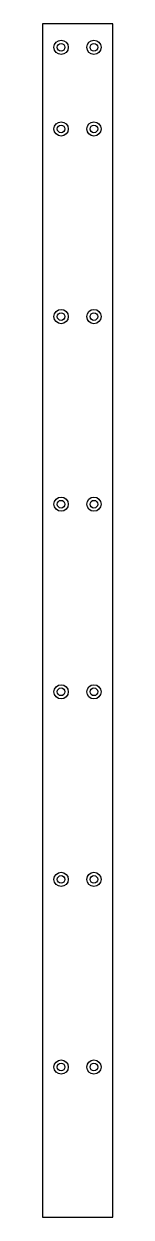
# Model space of a CAD drawing. Extents: x 743 to 818, y 246 to 1518.
import ezdxf

# ---------------------------------------------------------------- set-up
doc = ezdxf.new("R2010")
doc.units = 0
doc.layers.get('0').update_dxf_attribs({"linetype": 'CONTINUOUS'})

msp = doc.modelspace()

# ---------------------------------------------------------------- linework, layer by layer
msp.add_line((742.6, 245.9), (762.6, 245.9))
msp.add_lwpolyline([(742.6, 245.9), (817.6, 245.9), (817.6, 1517.9), (742.6, 1517.9)], close=True)
for centre, radius in [((762.6, 1492.9), 7.6), ((762.6, 1492.9), 4.1), ((797.6, 1492.9), 7.6), ((797.6, 1492.9), 4.1), ((797.6, 1492.9), 4.1), ((762.6, 1405.9), 7.6), ((797.6, 1405.9), 7.6), ((762.6, 1405.9), 4.1), ((797.6, 1405.9), 4.1), ((762.6, 1205.9), 7.6), ((762.6, 1205.9), 4.1), ((797.6, 1205.9), 7.6), ((797.6, 1205.9), 4.1), ((762.6, 1005.9), 7.6), ((762.6, 1005.9), 4.1), ((797.6, 1005.9), 7.6), ((797.6, 1005.9), 4.1), ((762.6, 805.9), 7.6), ((762.6, 805.9), 4.1), ((797.6, 805.9), 7.6), ((797.6, 805.9), 4.1), ((762.6, 605.9), 7.6), ((797.6, 605.9), 7.6), ((762.6, 605.9), 4.1), ((797.6, 605.9), 4.1), ((762.6, 405.9), 7.6), ((762.6, 405.9), 4.1), ((797.6, 405.9), 7.6), ((797.6, 405.9), 4.1)]:
    msp.add_circle(centre, radius)

doc.saveas('drawing.dxf')
